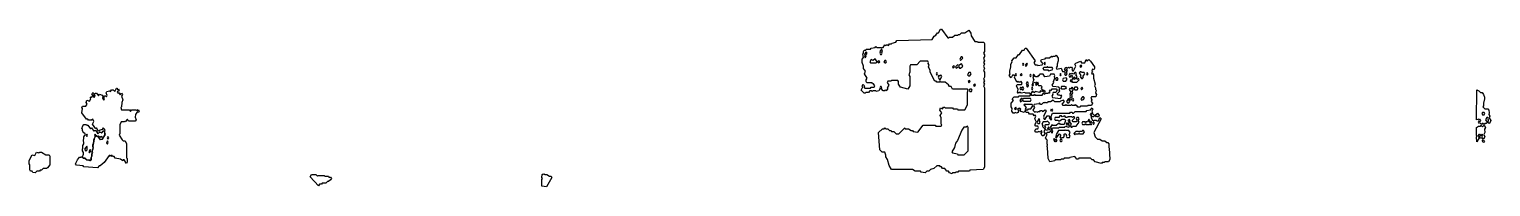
# Model space of a CAD drawing. Header units: millimetres. Extents: x 0 to 4629, y 0 to 499.
import ezdxf

# ---------------------------------------------------------------- set-up
doc = ezdxf.new("R2010")
doc.units = ezdxf.units.MM
doc.layers.add('C', color=7, linetype='Continuous')

msp = doc.modelspace()

# ---------------------------------------------------------------- linework, layer by layer
at = {"layer": 'C'}
for points in [[(2822.5, 49.3), (2805.9, 49.3), (2797.6, 54.8), (2730.9, 54.8), (2723.3, 67.1), (2718.3, 86.3), (2713.3, 94.5), (2713.3, 100), (2709.2, 109.5), (2700.9, 109.5), (2693.3, 116.4), (2690, 171.3), (2702.6, 183.7), (2707.5, 183.7), (2709.2, 186.4), (2712.6, 183.7), (2719.3, 183.7), (2724.3, 178.2), (2729.3, 178.2), (2731, 175.4), (2737.6, 175.4), (2746, 167.2), (2754.2, 167.2), (2772.6, 186.5), (2774.3, 183.7), (2784.3, 183.7), (2792.6, 178.2), (2797.7, 178.2), (2799.3, 175.4), (2814.2, 172.7), (2830.9, 194.6), (2869.3, 194.6), (2871, 191.9), (2887.5, 191.9), (2890, 195.9), (2888.3, 198.6), (2888.3, 217.8), (2885, 226), (2890, 234.2), (2883.3, 242.4), (2885.9, 249.4), (2892.6, 246.7), (2895.9, 252.1), (2899.3, 252.1), (2901, 249.4), (2924.3, 249.4), (2926, 246.6), (2939.3, 246.6), (2941, 243.9), (2962.5, 243.9), (2971.7, 258.9), (2971.7, 299.9), (2973.3, 305.4), (2970.9, 309.4), (2924.2, 309.4), (2919.2, 317.6), (2914.2, 317.6), (2910.9, 323.1), (2900.9, 331.3), (2885.9, 331.3), (2884.3, 334), (2882.7, 331.3), (2874.2, 331.3), (2872.5, 334.1), (2867.5, 334.1), (2853.3, 362.9), (2853.3, 368.4), (2848.3, 379.3), (2850, 384.8), (2846.6, 390.3), (2848.3, 393), (2845.9, 397), (2821, 397), (2811, 386.1), (2791, 386.1), (2788.5, 382), (2788.5, 362.9), (2785.2, 354.7), (2788.5, 349.2), (2788.5, 319.1), (2782.6, 309.4), (2759.2, 314.9), (2753.3, 324.5), (2753.3, 332.8), (2750.9, 336.8), (2731, 336.8), (2729.3, 334.1), (2719.3, 334.1), (2716.9, 330), (2721.9, 321.8), (2716.9, 313.6), (2718.6, 310.9), (2714.3, 303.9), (2711, 306.6), (2709.3, 303.9), (2704.2, 303.9), (2698.3, 310.9), (2700, 313.6), (2697.5, 317.6), (2696, 317.6), (2693.6, 313.6), (2695.2, 310.9), (2691, 304), (2682.6, 301.2), (2680.9, 303.9), (2672.6, 303.9), (2669.2, 301.1), (2667.5, 303.9), (2662.6, 303.9), (2657.6, 298.5), (2649.3, 298.5), (2647.7, 295.7), (2644.2, 295.7), (2635, 305.4), (2640, 316.3), (2638.3, 319.1), (2640.9, 323.4), (2645.2, 319.1), (2643.6, 316.4), (2646, 312.3), (2664.2, 312.3), (2665.9, 315.1), (2675.9, 315.1), (2678.3, 319.1), (2674.2, 325.8), (2670.9, 325.8), (2669.2, 328.6), (2652.5, 328.6), (2650, 332.8), (2650, 338.3), (2653.3, 343.7), (2645, 357.4), (2648.3, 365.6), (2641.7, 373.8), (2641.7, 382.1), (2638.3, 393), (2638.3, 404), (2641.7, 409.5), (2640, 420.4), (2641.7, 423.2), (2641.7, 428.6), (2644.2, 432.8), (2649.2, 432.8), (2650.9, 435.6), (2664.2, 435.6), (2665.9, 438.3), (2679.2, 441), (2680.9, 443.8), (2684.3, 441), (2697.7, 441), (2699.3, 438.4), (2700.9, 441), (2704.2, 441), (2709.2, 449.3), (2712.6, 446.6), (2714.2, 449.3), (2717.6, 449.3), (2720.9, 446.6), (2724.2, 452), (2730.9, 452), (2732.5, 454.7), (2744.2, 457.5), (2747.5, 462.9), (2859.2, 465.7), (2865.9, 476.6), (2870.9, 479.3), (2875.9, 487.6), (2879.2, 487.6), (2885.9, 498.5), (2889.3, 498.5), (2909.3, 471.2), (2912.5, 471.2), (2914.2, 473.9), (2924.2, 473.9), (2930.9, 479.4), (2940.9, 479.4), (2942.5, 482.1), (2947.6, 482.1), (2952.6, 487.6), (2962.6, 487.6), (2976, 495.8), (2981.9, 486.2), (2983.5, 477.9), (2994.3, 460.2), (3002.7, 460.2), (3004.3, 457.5), (3022.7, 457.5), (3025.2, 453.3), (3025.2, 428.6), (3021.9, 423.1), (3025.2, 417.7), (3025.2, 412.2), (3021.9, 406.7), (3025.2, 398.5), (3021.9, 393), (3025.2, 387.5), (3021.9, 382.1), (3025.2, 373.8), (3021.9, 368.4), (3025.2, 362.9), (3025.2, 346.4), (3021.9, 341), (3025.2, 335.5), (3021.9, 330), (3025.2, 324.6), (3021.9, 319.1), (3025.2, 313.6), (3025.2, 61.7), (3021, 54.8), (2979.3, 52), (2977.7, 49.3), (2942.7, 49.3), (2941, 46.6), (2934.3, 46.6), (2932.7, 43.8), (2924.3, 43.8), (2922.6, 41.1), (2914.2, 43.8), (2910.9, 49.3), (2905.9, 49.3), (2899.2, 57.5), (2892.5, 57.5), (2889.2, 63), (2885.9, 63), (2884.2, 65.7), (2874.3, 65.7), (2864.3, 57.5), (2854.3, 54.8), (2849.3, 49.3), (2842.6, 49.3), (2837.6, 43.8), (2824.2, 46.6), (2822.5, 49.3)], [(2648.3, 414.9), (2653.3, 423.1), (2650.9, 427.1), (2645.2, 420.4), (2646.9, 414.9), (2645.2, 412.2), (2647.6, 408.3), (2650, 412.2), (2648.3, 414.9)], [(2699.2, 419.1), (2701.6, 423.1), (2700, 425.9), (2701.7, 431.3), (2699.3, 435.3), (2693.6, 428.6), (2695.2, 425.9), (2693.6, 423.1), (2696, 419.1), (2699.2, 419.1)], [(3295, 193.1), (3291.7, 198.6), (3294.2, 205.7), (3300.2, 198.6), (3296.9, 193.1), (3299.3, 189.1), (3302.5, 189.1), (3304.2, 191.9), (3315.9, 191.9), (3325, 204.1), (3321.6, 209.6), (3325, 215), (3322.5, 219.1), (3317.7, 219.1), (3315.2, 215), (3318.6, 209.6), (3316, 205.4), (3305.9, 205.4), (3303.3, 209.6), (3311.6, 217.8), (3309.2, 221.8), (3306, 221.8), (3304.3, 219), (3300.9, 221.8), (3289.3, 221.8), (3287.7, 219.1), (3282.5, 219.1), (3279.2, 224.5), (3270.9, 221.8), (3269.2, 224.5), (3264.3, 224.5), (3261, 219.1), (3249.3, 219.1), (3246.9, 215), (3249.3, 211), (3257.7, 211), (3259.3, 208.3), (3262.6, 208.3), (3270.9, 213.8), (3279.3, 213.8), (3281.9, 209.6), (3277.7, 197.1), (3265.9, 197.1), (3264.2, 199.9), (3259.3, 199.9), (3252.6, 194.4), (3240.9, 194.4), (3239.3, 197.1), (3233.6, 187.7), (3236.9, 182.2), (3234.3, 177.9), (3230, 182.2), (3231.6, 184.9), (3229.2, 188.9), (3227.7, 188.9), (3225.2, 184.9), (3226.9, 182.2), (3224.3, 178), (3216, 180.7), (3213.5, 174), (3216.9, 168.5), (3211, 161.6), (3207.5, 161.6), (3205, 168.5), (3208.3, 174), (3205.9, 177.9), (3202.6, 172.5), (3196, 175.2), (3194.3, 172.5), (3187.5, 172.5), (3185, 176.7), (3187.5, 183.7), (3194.2, 183.7), (3196.6, 187.7), (3194.2, 191.7), (3187.5, 191.7), (3185, 195.9), (3190, 204.1), (3185, 215), (3188.3, 223.3), (3185.9, 227.2), (3182.6, 224.5), (3179.2, 230), (3167.5, 230), (3164.2, 235.5), (3157.5, 235.5), (3155, 239.7), (3157.5, 243.9), (3162.5, 243.9), (3164.2, 246.6), (3172.5, 246.6), (3178.3, 256.1), (3175.9, 260.1), (3154.2, 260.1), (3152.6, 262.8), (3150.2, 258.9), (3156.9, 250.6), (3153.6, 245.2), (3155.2, 242.4), (3151, 235.5), (3140.9, 238.2), (3138.3, 242.4), (3140, 245.2), (3137.6, 249.1), (3134.2, 246.4), (3132.6, 249.1), (3130.2, 245.2), (3133.6, 239.7), (3131, 235.5), (3127.6, 232.7), (3122.6, 235.4), (3121, 232.7), (3115.9, 232.7), (3111.7, 239.7), (3113.3, 247.9), (3110, 253.4), (3110, 264.4), (3116.6, 272.6), (3113.3, 278), (3119.2, 285), (3132.5, 285), (3134.2, 287.7), (3169.2, 287.7), (3172.6, 293.3), (3174.3, 290.4), (3182.5, 290.4), (3184.3, 293.3), (3186, 290.4), (3207.6, 290.4), (3212.6, 296), (3215.9, 293.2), (3217.5, 295.9), (3225.9, 295.9), (3229.3, 298.7), (3230.9, 296), (3233.3, 299.9), (3231.6, 302.7), (3234.3, 307), (3235.9, 304.2), (3239.2, 309.6), (3252.7, 309.6), (3255.2, 305.4), (3251, 298.5), (3242.7, 298.5), (3240.2, 294.5), (3241.9, 291.7), (3238.6, 286.2), (3241, 282.2), (3265.9, 279.5), (3270, 286.2), (3267.6, 290.2), (3264.2, 287.5), (3262.5, 290.2), (3257.5, 290.2), (3255, 294.5), (3263.3, 302.7), (3261.7, 305.4), (3263.3, 310.9), (3260.9, 314.9), (3242.5, 317.6), (3240, 321.8), (3245, 330), (3243.3, 332.8), (3248.3, 343.7), (3246.7, 349.2), (3248.3, 352), (3245.9, 356), (3234.3, 356), (3231, 350.5), (3215.9, 347.7), (3210.9, 356), (3201, 356), (3197.6, 350.4), (3195.9, 353.1), (3192.7, 347.7), (3187.6, 347.7), (3180.9, 355.9), (3178.6, 352), (3180.2, 349.2), (3178.5, 343.7), (3181.9, 338.3), (3176.9, 330), (3178.6, 327.3), (3175.2, 321.8), (3177.6, 317.9), (3180, 321.8), (3178.3, 324.6), (3180.9, 328.8), (3186, 331.5), (3188.6, 327.3), (3186.9, 324.6), (3189.3, 320.7), (3191.6, 324.6), (3190, 327.3), (3192.6, 331.6), (3195.2, 327.3), (3193.6, 324.6), (3196, 320.6), (3204.3, 320.6), (3206.9, 316.4), (3205.2, 310.9), (3208.6, 305.4), (3206, 301.1), (3202.6, 303.9), (3199.3, 298.4), (3186, 301.2), (3184.3, 298.5), (3180.9, 298.5), (3179.2, 301.2), (3176, 301.2), (3170.9, 292.9), (3169.2, 295.7), (3154.2, 295.7), (3152.6, 298.4), (3140.9, 295.7), (3139.2, 298.5), (3134.3, 298.5), (3132.6, 295.6), (3130, 299.9), (3131.7, 308.1), (3126.7, 319.1), (3129.2, 323.3), (3142.5, 323.3), (3145, 327.3), (3140.9, 334), (3139.3, 331.3), (3132.5, 331.3), (3130.9, 334), (3127.6, 331.3), (3120, 346.5), (3121.6, 349.2), (3119.2, 353.2), (3114.3, 353.2), (3109.3, 344.9), (3103.3, 351.9), (3106.6, 357.4), (3105, 360.1), (3105, 365.7), (3108.3, 379.3), (3108.3, 387.6), (3113.3, 395.8), (3111.6, 398.5), (3119.2, 408.2), (3125.9, 408.2), (3132.5, 419.1), (3135.9, 419.1), (3145.9, 432.8), (3150.9, 432.8), (3154.2, 438.3), (3157.7, 438.3), (3185.2, 398.5), (3181.9, 393), (3186, 386.3), (3192.7, 386.3), (3194.3, 383.6), (3207.5, 386.3), (3210, 390.3), (3203.3, 398.5), (3205.9, 402.7), (3217.5, 405.4), (3219.2, 408.2), (3230.9, 408.2), (3237.6, 413.7), (3240.9, 411), (3242.5, 413.7), (3249.2, 413.7), (3252.6, 416.4), (3258.5, 406.7), (3258.5, 398.5), (3255.2, 387.5), (3255.2, 382), (3251.9, 376.6), (3254.3, 372.6), (3267.7, 375.3), (3272.7, 364.4), (3277.7, 364.4), (3280.2, 360.2), (3278.6, 357.4), (3281, 353.4), (3284.2, 353.4), (3286.7, 357.4), (3285, 362.9), (3288.3, 368.4), (3285.9, 372.3), (3280.9, 366.8), (3278.3, 371.1), (3282.6, 378.1), (3287.6, 375.3), (3290.9, 378.1), (3294.2, 375.4), (3295.9, 378.1), (3301, 378.1), (3303.6, 373.9), (3301.9, 371.1), (3304.3, 367.1), (3307.5, 367.1), (3315, 382.1), (3311.6, 387.5), (3314.2, 391.7), (3329.3, 397.3), (3332.7, 391.8), (3342.5, 391.8), (3347.6, 402.8), (3350.9, 397.3), (3355.9, 402.8), (3361, 397.2), (3373.5, 379.4), (3373.5, 373.8), (3371, 369.6), (3367.6, 372.3), (3365.2, 368.4), (3366.9, 365.6), (3363.6, 360.2), (3365.9, 356.3), (3367.6, 359), (3370.2, 354.7), (3370.2, 343.7), (3375.2, 324.6), (3373.5, 319.1), (3376.9, 313.6), (3376.9, 308.2), (3378.5, 305.4), (3376.9, 297.2), (3380.2, 291.7), (3377.7, 284.8), (3364.3, 284.8), (3361.9, 280.8), (3365.2, 275.3), (3363.5, 269.8), (3366.9, 264.3), (3364.3, 257.4), (3352.7, 257.4), (3351, 254.6), (3329.3, 254.6), (3327.7, 251.9), (3320.9, 251.9), (3317.5, 257.4), (3314.2, 257.4), (3312.6, 260), (3311, 257.4), (3304.2, 257.4), (3301, 260.1), (3299.3, 257.4), (3285.9, 257.4), (3282.6, 260.1), (3281, 257.4), (3274.2, 257.4), (3271.6, 261.6), (3278.3, 269.8), (3275.9, 273.8), (3266, 271.1), (3264.3, 268.3), (3247.6, 268.3), (3242.6, 273.8), (3234.3, 268.3), (3226, 268.3), (3224.3, 265.6), (3219.2, 265.6), (3217.6, 268.2), (3216, 265.6), (3211, 265.6), (3206, 260.1), (3202.5, 260.1), (3199.3, 265.5), (3197.7, 262.9), (3182.7, 260.1), (3180.2, 256.1), (3183.6, 250.6), (3178.6, 242.4), (3184.3, 235.7), (3189.3, 238.4), (3192.6, 235.7), (3194.2, 238.4), (3200.9, 238.4), (3202.5, 241.2), (3207.7, 241.2), (3209.3, 238.5), (3217.6, 243.9), (3220.2, 239.7), (3211.9, 223.3), (3213.6, 220.5), (3211.9, 217.8), (3214.3, 213.8), (3217.5, 213.8), (3224.2, 224.7), (3229.3, 224.7), (3231.9, 220.5), (3230.2, 217.8), (3235.9, 211.1), (3238.3, 215), (3235, 220.5), (3240.9, 232.9), (3295.9, 232.9), (3297.5, 235.7), (3302.7, 235.7), (3304.3, 232.9), (3307.6, 232.9), (3312.6, 238.4), (3347.5, 238.4), (3349.2, 241.1), (3360.9, 243.9), (3365.9, 249.4), (3368.6, 245.2), (3365.2, 239.7), (3366.9, 237), (3365.2, 234.2), (3373.6, 226), (3371, 221.8), (3365.9, 221.8), (3363.3, 226), (3365, 228.7), (3362.6, 232.7), (3360.2, 228.7), (3363.6, 223.3), (3361.9, 220.5), (3367.7, 211), (3370.9, 208.4), (3372.5, 211), (3379.3, 211), (3381, 208.3), (3385.9, 208.3), (3390.9, 219.3), (3395.2, 215.1), (3371.9, 171.2), (3375.2, 157.6), (3382.6, 150.8), (3391, 150.8), (3397.6, 145.3), (3406, 145.3), (3412.6, 139.8), (3416, 139.8), (3418.5, 135.7), (3418.5, 124.7), (3420.2, 122), (3421.9, 86.3), (3417.7, 79.4), (3406, 79.4), (3404.3, 76.7), (3397.7, 76.7), (3396, 73.9), (3375.9, 79.4), (3370.9, 84.9), (3365.9, 84.9), (3360.9, 90.4), (3324.3, 90.4), (3322.7, 87.6), (3317.6, 87.6), (3310.9, 95.8), (3296, 93.1), (3294.3, 90.4), (3277.7, 90.4), (3276, 87.6), (3267.7, 87.6), (3266, 84.9), (3249.3, 84.9), (3247.7, 82.2), (3232.6, 79.4), (3226.7, 89.1), (3225, 124.7), (3223.3, 127.4), (3225, 132.9), (3223.3, 135.6), (3223.3, 143.9), (3225, 146.6), (3218.3, 154.8), (3223.3, 165.8), (3221.6, 168.5), (3224.2, 172.7), (3230.9, 172.7), (3234.3, 175.5), (3239.2, 170.1), (3241.7, 176.7), (3238.3, 182.2), (3240.9, 186.4), (3260.9, 186.4), (3262.5, 189.1), (3279.2, 189.1), (3280.9, 191.9), (3292.6, 189.1), (3295, 193.1)], [(2661.9, 395.8), (2664.3, 391.8), (2682.5, 391.8), (2685, 395.8), (2679.2, 405.2), (2672.6, 399.8), (2666, 402.5), (2661.9, 395.8)], [(2693.3, 395.8), (2690.9, 399.7), (2686.9, 395.7), (2689.3, 391.8), (2693.3, 395.8)], [(2709.3, 399.8), (2706.9, 395.8), (2709.3, 391.8), (2712.5, 391.8), (2715, 395.8), (2712.5, 399.8), (2709.3, 399.8)], [(2926, 375.4), (2930, 379.3), (2927.6, 383.3), (2923.6, 379.3), (2926, 375.4)], [(2939.3, 386.1), (2933.6, 379.3), (2936, 375.4), (2942.6, 380.9), (2946, 375.3), (2949.2, 375.3), (2956.6, 382.1), (2952.6, 388.8), (2944.3, 383.3), (2939.3, 386.1)], [(2951, 410.7), (2946.9, 404), (2949.3, 400), (2956.6, 406.7), (2954.2, 410.7), (2951, 410.7)], [(3147.6, 391.5), (3145.2, 387.5), (3147.6, 383.6), (3150, 387.5), (3147.6, 391.5)], [(3153.6, 384.8), (3155.9, 380.9), (3161.6, 387.6), (3159.3, 391.5), (3153.6, 384.8)], [(3224.3, 380.5), (3222.7, 377.9), (3212.7, 377.9), (3210.2, 373.9), (3212.7, 369.8), (3226, 369.8), (3227.6, 367.1), (3239.2, 369.8), (3241.6, 373.9), (3239.2, 377.9), (3225.9, 377.9), (3224.3, 380.5)], [(3218.3, 390.3), (3215.9, 394.2), (3213.6, 390.3), (3215.9, 386.4), (3218.3, 390.3)], [(3329.3, 378.1), (3333.3, 382.1), (3330.9, 386), (3326.9, 382.1), (3329.3, 378.1)], [(2876.6, 357.4), (2874.3, 361.3), (2871.9, 357.4), (2874.3, 353.5), (2876.6, 357.4)], [(2878.5, 346.5), (2884.3, 337.1), (2890, 349.2), (2887.6, 353.2), (2882.6, 350.4), (2881, 353.1), (2878.5, 346.5)], [(2976, 361.4), (2971.9, 354.7), (2974.3, 350.7), (2979.2, 350.7), (2983.3, 357.4), (2980.9, 361.4), (2976, 361.4)], [(2976, 328.8), (2980, 332.8), (2977.6, 336.7), (2973.6, 332.8), (2976, 328.8)], [(2996.6, 321.8), (2994.2, 325.8), (2990.2, 321.8), (2992.6, 317.9), (2996.6, 321.8)], [(3126.6, 354.7), (3124.3, 358.6), (3121.9, 354.7), (3124.3, 350.8), (3126.6, 354.7)], [(3141, 350.7), (3145, 354.7), (3142.6, 358.6), (3138.6, 354.7), (3141, 350.7)], [(3160.2, 321.8), (3158.6, 319.1), (3161, 315.1), (3165, 319.1), (3163.3, 324.6), (3165, 327.3), (3162.5, 331.3), (3159.3, 331.3), (3156.9, 327.3), (3160.2, 321.8)], [(3170.9, 355.9), (3168.6, 352), (3170.9, 348), (3173.3, 352), (3170.9, 355.9)], [(3255.9, 337), (3258.3, 341), (3255.9, 345), (3252.7, 345), (3250.2, 341), (3252.7, 337), (3255.9, 337)], [(3263.6, 354.7), (3265.9, 350.8), (3268.3, 354.7), (3265.9, 358.6), (3263.6, 354.7)], [(3286.6, 341), (3284.2, 345), (3274.3, 342.3), (3271.9, 338.3), (3274.3, 334.3), (3282.5, 334.3), (3286.6, 341)], [(3299.3, 355.9), (3296, 358.6), (3291.9, 352), (3295.9, 345.3), (3300.9, 353.5), (3303.6, 349.2), (3301.9, 346.5), (3305.2, 341), (3302.6, 336.7), (3299.3, 339.5), (3296.9, 335.5), (3299.3, 331.6), (3302.6, 334.3), (3304.3, 331.5), (3317.6, 331.5), (3325, 338.3), (3322.6, 342.2), (3319.2, 339.5), (3316.7, 343.7), (3318.3, 349.2), (3315, 354.7), (3316.6, 357.4), (3314.2, 361.4), (3311, 361.4), (3307.6, 355.9), (3302.6, 358.7), (3299.3, 355.9)], [(3306.6, 343.7), (3309.2, 348), (3313.6, 343.8), (3311, 339.5), (3306.6, 343.7)], [(3328.6, 349.2), (3332.7, 342.5), (3335.9, 342.5), (3338.3, 346.5), (3336.6, 349.2), (3343.3, 357.4), (3340.9, 361.4), (3332.5, 361.4), (3330.9, 364.2), (3327.7, 364.2), (3325.2, 360.2), (3330.2, 352), (3328.6, 349.2)], [(3350.9, 361.3), (3348.6, 357.4), (3350.9, 353.5), (3353.3, 357.4), (3350.9, 361.3)], [(146.7, 72.7), (152.5, 85), (159.2, 93.3), (164.2, 93.3), (165.9, 96.1), (171, 90.6), (176, 90.6), (182.6, 85.1), (191, 85.1), (194.2, 82.4), (196.7, 86.4), (198.3, 102.8), (201.6, 108.3), (200, 111), (200, 116.5), (203.3, 124.7), (201.7, 130.2), (203.3, 132.9), (205, 149.4), (208.3, 157.6), (212.6, 161.8), (219.3, 156.2), (224.3, 148.2), (225.9, 150.8), (232.5, 150.8), (241.7, 165.8), (238.3, 174), (240, 179.4), (237.5, 183.5), (234.3, 186.1), (231, 180.7), (221, 178), (219.3, 175.2), (212.6, 186.1), (210.9, 183.4), (200, 198.6), (205, 206.8), (200.9, 213.5), (197.6, 210.8), (187.5, 210.8), (185.9, 213.6), (180.9, 213.6), (166.7, 234.2), (168.3, 247.9), (166.6, 250.6), (169.2, 254.8), (179.2, 254.8), (183.3, 261.6), (180, 267.1), (182.5, 274), (190.9, 271.3), (195, 278), (193.3, 280.8), (195.9, 285.1), (197.6, 282.3), (200.9, 287.8), (205.9, 282.3), (208.3, 286.3), (206.7, 291.7), (209.2, 295.9), (212.6, 295.9), (219.3, 287.8), (222.6, 293.2), (231, 290.4), (233.5, 286.3), (231.9, 280.8), (235.9, 274.1), (238.3, 278), (236.7, 283.5), (239.2, 287.7), (242.7, 287.7), (244.3, 285.1), (246.7, 289), (243.3, 297.2), (245.9, 301.4), (254.3, 304.1), (257.6, 301.4), (260.9, 306.9), (266, 306.9), (270.9, 301.5), (275.9, 312.3), (277.7, 312.3), (280.9, 307), (282.6, 309.7), (285.2, 305.4), (282.6, 301.1), (280.9, 303.8), (278.6, 299.9), (280.9, 296), (282.6, 298.8), (287.6, 290.5), (292.6, 296), (295.2, 291.7), (291.9, 286.2), (296.9, 275.3), (293.5, 267), (291.9, 253.3), (290.2, 250.6), (292.7, 243.9), (317.7, 243.9), (320.9, 238.5), (324.2, 243.9), (337.7, 243.9), (339.3, 241.3), (340.9, 244), (342.6, 241.2), (346, 243.9), (348.6, 239.7), (346, 235.4), (342.6, 238.2), (336.9, 228.7), (335.2, 220.5), (338.5, 212.3), (336, 208.1), (314.2, 208.1), (310.9, 213.5), (304.3, 205.3), (302.6, 208), (301, 205.4), (291, 205.4), (286.9, 195.9), (286.9, 168.5), (285.2, 163), (294.3, 148), (297.6, 145.3), (304.3, 145.3), (308.5, 135.7), (308.5, 91.9), (310.2, 89.1), (310.2, 78.1), (307.6, 73.8), (300.9, 84.9), (297.7, 84.9), (296, 82.1), (289.2, 87.6), (272.5, 90.4), (269.2, 95.8), (264.2, 95.8), (262.5, 98.6), (259.3, 98.6), (257.6, 95.7), (255.9, 98.6), (252.7, 98.6), (237.7, 76.7), (224.3, 65.7), (221, 65.7), (216, 60.2), (172.5, 63), (170.9, 65.7), (149.2, 68.5), (146.7, 72.7)], [(202.6, 298.7), (205.2, 291.7), (202.6, 287.4), (198.3, 294.5), (202.6, 298.7)], [(2986.6, 305.4), (2984.2, 309.4), (2979.3, 309.4), (2976.9, 305.4), (2979.3, 301.4), (2984.2, 301.4), (2986.6, 305.4)], [(3142.6, 309.7), (3144.3, 306.9), (3147.5, 306.9), (3150, 310.9), (3147.5, 314.9), (3144.3, 314.9), (3142.6, 312.1), (3139.3, 314.8), (3136.9, 310.9), (3139.3, 306.9), (3142.6, 309.7)], [(3170.9, 271.3), (3173.3, 275.3), (3170.9, 279.3), (3149.3, 279.3), (3145.9, 276.5), (3144.2, 279.3), (3141, 279.3), (3136.9, 272.5), (3139.3, 268.6), (3145.9, 274), (3149.3, 271.3), (3170.9, 271.3)], [(3175.9, 307), (3178.3, 310.9), (3175.9, 314.8), (3173.6, 310.9), (3175.9, 307)], [(3216.9, 302.7), (3214.3, 298.4), (3210, 302.6), (3212.6, 306.9), (3216.9, 302.7)], [(3279.2, 317.6), (3269.3, 317.6), (3266.9, 313.6), (3269.3, 309.6), (3279.2, 309.6), (3280.9, 312.4), (3282.6, 309.7), (3285, 313.6), (3282.6, 317.5), (3280.9, 314.8), (3279.2, 317.6)], [(3292.5, 265.8), (3295, 269.8), (3293.3, 272.5), (3295.9, 276.8), (3299.2, 274.1), (3303.3, 280.8), (3301.6, 283.5), (3303.3, 286.3), (3301.7, 291.7), (3305, 297.2), (3303.3, 302.7), (3306.6, 308.1), (3302.6, 314.8), (3297.6, 309.3), (3295.9, 312.1), (3293.6, 308.1), (3298.6, 299.9), (3295.2, 294.4), (3296.9, 289), (3295.2, 286.2), (3296.9, 283.5), (3294.3, 276.5), (3291, 279.2), (3285.2, 269.8), (3287.7, 265.8), (3292.5, 265.8)], [(3305.9, 271.4), (3308.3, 275.3), (3305.9, 279.2), (3303.6, 275.3), (3305.9, 271.4)], [(3319.2, 306.9), (3321.6, 310.9), (3319.2, 314.9), (3311, 314.9), (3308.6, 310.9), (3311, 306.9), (3319.2, 306.9)], [(3334.2, 314.8), (3330.2, 310.9), (3332.6, 306.9), (3336.6, 310.9), (3334.2, 314.8)], [(3330.2, 278), (3332.6, 274), (3339.2, 276.7), (3341.6, 280.8), (3339.2, 284.8), (3336, 284.8), (3330.2, 278)], [(4592.6, 199.8), (4590, 204.1), (4592.6, 208.4), (4594.3, 205.7), (4596.6, 209.6), (4594.3, 213.5), (4592.6, 210.7), (4590.9, 213.6), (4583.3, 212.2), (4584.2, 306.9), (4591, 304.1), (4596, 298.7), (4601, 298.7), (4605.2, 291.8), (4608.5, 283.5), (4608.5, 278), (4605.2, 264.3), (4605.2, 256.1), (4603.6, 253.4), (4609.3, 246.6), (4619.3, 246.6), (4621.9, 242.5), (4623.5, 234.2), (4621.9, 228.8), (4625.2, 223.3), (4623.5, 217.8), (4628.5, 209.6), (4624.3, 199.9), (4622.5, 199.9), (4620, 204.1), (4621.7, 209.6), (4620, 212.3), (4621.6, 215), (4619.2, 219.1), (4616, 219.1), (4611.9, 212.3), (4616.9, 204.1), (4614.3, 199.9), (4609.3, 199.9), (4607.6, 197.1), (4604.2, 199.9), (4601, 199.9), (4599.3, 197.1), (4594.3, 202.6), (4592.6, 199.8)], [(3120.2, 247.9), (3122.6, 244), (3126.6, 247.9), (3124.2, 251.9), (3120.2, 247.9)], [(3235, 242.4), (3237.6, 246.7), (3240.2, 242.4), (3237.6, 238.1), (3235, 242.4)], [(3382.6, 233), (3388.6, 226), (3386, 221.8), (3382.5, 221.8), (3380.9, 224.4), (3379.3, 221.7), (3375, 226), (3382.6, 233)], [(4607.5, 227.5), (4610, 231.5), (4607.5, 235.5), (4602.7, 235.5), (4600.2, 231.5), (4602.7, 227.5), (4607.5, 227.5)], [(173.3, 152.1), (173.3, 157.6), (178.3, 165.8), (175.9, 169.8), (172.5, 169.8), (168.3, 176.7), (168.3, 182.2), (166.7, 184.9), (170, 193.2), (172.5, 197.3), (181, 197.3), (182.7, 194.6), (186, 194.6), (194.3, 183.7), (197.6, 186.4), (204.3, 175.5), (205.9, 178.2), (211, 178.2), (217.6, 167.3), (222.6, 172.7), (227.7, 172.7), (229.3, 170), (235.9, 178.3), (238.5, 174), (238.5, 163), (234.3, 156.1), (227.6, 158.8), (225.9, 156), (224.3, 158.7), (222.6, 156), (219.3, 161.5), (217.7, 158.8), (214.2, 158.8), (209.3, 166.9), (206.9, 163), (208.5, 157.5), (205.2, 152), (203.5, 138.3), (200.2, 132.9), (201.9, 119.2), (198.5, 111), (198.5, 97.3), (193.6, 89.1), (195.2, 86.4), (192.6, 82.1), (182.5, 84.9), (177.6, 90.4), (170.9, 90.4), (168.3, 94.6), (171.7, 102.8), (171.7, 108.2), (168.3, 113.7), (168.3, 119.2), (170, 122), (170, 130.2), (173.3, 135.7), (171.7, 149.4), (173.3, 152.1)], [(2960.9, 101.5), (2973.3, 113.8), (2973.3, 187.6), (2970.9, 191.6), (2967.6, 188.9), (2959.3, 188.9), (2953.5, 179.4), (2940.2, 146.5), (2933.5, 138.3), (2930.2, 124.7), (2921.9, 111), (2924.3, 107), (2939.3, 104.2), (2941, 101.5), (2960.9, 101.5)], [(3198.3, 209.6), (3200, 212.3), (3197.6, 216.2), (3191.9, 204.1), (3194.3, 200.1), (3199.2, 200.1), (3201.6, 204.1), (3198.3, 209.6)], [(3208.6, 190.4), (3215.9, 183.7), (3220, 187.7), (3216.6, 193.1), (3219.2, 197.3), (3229.2, 197.3), (3231.6, 201.3), (3224.3, 208.1), (3221, 205.4), (3211, 205.4), (3206.9, 198.6), (3210.2, 193.1), (3208.6, 190.4)], [(3290.2, 198.6), (3287.6, 194.3), (3285, 198.6), (3287.6, 202.9), (3290.2, 198.6)], [(3295.2, 209.6), (3292.6, 205.3), (3290, 209.6), (3292.6, 213.9), (3295.2, 209.6)], [(3355.9, 213.5), (3351, 205.4), (3347.7, 205.4), (3345.9, 202.5), (3344.2, 205.4), (3336, 205.4), (3333.6, 201.4), (3336, 197.3), (3344.2, 197.3), (3345.9, 200.2), (3347.7, 197.3), (3357.5, 197.3), (3359.3, 200.2), (3361, 197.3), (3364.2, 197.3), (3366.6, 201.4), (3362.6, 208), (3359.3, 202.5), (3356.6, 206.8), (3358.3, 209.6), (3355.9, 213.5)], [(3370.9, 197.4), (3373.3, 201.4), (3370.9, 205.3), (3368.6, 201.4), (3370.9, 197.4)], [(4583.3, 187.7), (4589.2, 191.9), (4595.9, 191.9), (4597.6, 194.7), (4602.6, 189.2), (4607.6, 194.7), (4611.9, 187.7), (4608.5, 182.2), (4610.2, 171.2), (4606.9, 165.8), (4610.2, 157.5), (4605.9, 150.5), (4600.9, 156), (4599.3, 153.3), (4595.9, 153.3), (4593.3, 157.5), (4596.6, 163), (4594.3, 166.9), (4592.6, 164.2), (4591, 166.9), (4588.5, 160.3), (4591.9, 154.8), (4584.2, 142.2), (4583.3, 157.6), (4585, 160.3), (4583.3, 163), (4583.3, 187.7)], [(185, 163), (182.6, 166.9), (180.2, 163), (182.6, 159.1), (185, 163)], [(245.2, 138.4), (247.6, 134.5), (250, 141.1), (247.6, 145), (245.2, 138.4)], [(249.3, 158.7), (246.9, 154.8), (249.3, 150.9), (251.6, 154.8), (249.3, 158.7)], [(3243.6, 149.3), (3247.6, 142.6), (3251, 145.4), (3252.6, 142.7), (3255, 146.6), (3252.6, 150.6), (3249.2, 147.8), (3245.9, 153.2), (3243.6, 149.3)], [(3278.3, 160.3), (3276.6, 163), (3279.2, 167.2), (3282.7, 167.2), (3285.2, 163), (3283.6, 160.3), (3286, 156.3), (3294.2, 156.3), (3296.6, 160.3), (3293.3, 165.8), (3296.6, 171.2), (3292.5, 178), (3282.5, 178), (3280.9, 180.6), (3279.3, 178), (3259.3, 178), (3251.9, 165.8), (3253.6, 163), (3250.2, 157.5), (3252.6, 153.6), (3262.6, 167.3), (3266.9, 163), (3263.6, 157.5), (3265.9, 153.6), (3267.6, 156.4), (3269.3, 153.6), (3270.9, 156.3), (3275.9, 156.3), (3278.3, 160.3)], [(3265.9, 150.5), (3263.6, 146.6), (3265.9, 142.7), (3267.6, 145.4), (3269.3, 142.7), (3271.6, 146.6), (3269.3, 150.5), (3267.6, 147.8), (3265.9, 150.5)], [(3341.6, 174), (3339.2, 178), (3336, 178), (3334.3, 175.2), (3326, 175.2), (3324.3, 172.4), (3322.5, 175.2), (3314.3, 175.2), (3308.6, 168.5), (3310.9, 164.6), (3312.5, 167.2), (3322.5, 167.2), (3324.3, 170.1), (3326, 167.2), (3337.5, 167.2), (3341.6, 174)], [(4600.9, 166.9), (4598.6, 163), (4600.9, 159.1), (4603.3, 163), (4600.9, 166.9)], [(4606, 139.6), (4601.6, 143.8), (4604.2, 148.1), (4608.6, 143.9), (4606, 139.6)], [(11.7, 45.2), (9.2, 49.3), (4.2, 49.3), (1.7, 53.5), (1.7, 69.9), (0, 72.6), (0, 83.6), (9.2, 101.5), (17.5, 98.8), (22.5, 109.8), (29.2, 107), (30.9, 109.8), (32.6, 107.1), (34.2, 109.7), (39.3, 109.7), (52.6, 101.5), (62.7, 101.5), (65.2, 97.3), (65.2, 69.9), (57.7, 60.3), (54.3, 57.5), (44.3, 57.5), (39.3, 52), (34.3, 52), (32.7, 49.3), (24.3, 49.3), (19.3, 43.8), (11.7, 45.2)], [(182.6, 128.6), (175.2, 119.2), (179.3, 112.5), (183.3, 116.5), (183.3, 122), (185, 124.7), (182.6, 128.6)], [(188.6, 111), (190.9, 107.1), (195, 113.7), (192.6, 117.7), (188.6, 111)], [(890, 31.6), (894.2, 38.5), (907.6, 38.5), (912.6, 33.1), (914.2, 35.8), (934.3, 35.8), (936, 33.1), (947.7, 33.1), (949.3, 30.3), (954.3, 30.3), (956.9, 26.1), (954.3, 21.9), (947.6, 16.4), (944.3, 16.4), (939.3, 11), (927.7, 11), (926, 8.2), (919.3, 8.2), (915.9, 2.7), (890, 31.6)], [(1623.3, 1.4), (1623.3, 23.4), (1625, 26.1), (1623.3, 28.8), (1624.2, 38.5), (1627.6, 41.3), (1629.3, 38.6), (1630.9, 41.4), (1632.7, 38.5), (1639.3, 38.5), (1647.6, 33.1), (1652.7, 33.1), (1655.2, 28.9), (1637.7, 0), (1623.3, 1.4)]]:
    msp.add_lwpolyline(points, close=True, dxfattribs=at)

doc.saveas('drawing.dxf')
